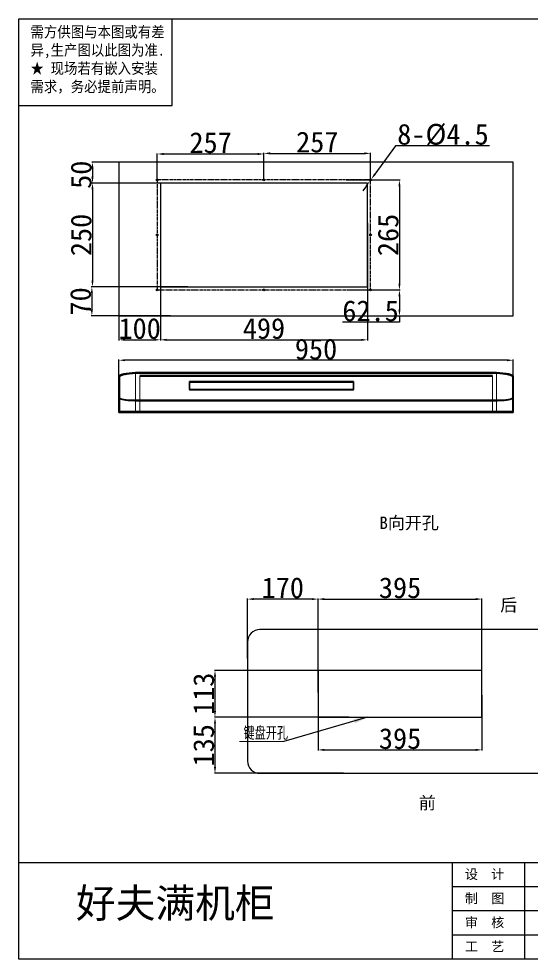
# Model space of a CAD drawing. Header units: millimetres. Extents: x 7760 to 23106, y -3343 to 6769.
# Drawn here: x 16245 to 17479, y 3377 to 5642 of the extents above; entities that cross this region are included whole.
import ezdxf

# ---------------------------------------------------------------- set-up
doc = ezdxf.new("R2010")
doc.units = ezdxf.units.MM
for name, pattern in [('ACAD_ISO04W100', [30, 24, -3, 0, -3]), ('ACAD_ISO08W100', [36, 24, -3, 6, -3]), ('CENTER', [10.16, 6.35, -1.27, 1.27, -1.27]), ('HIDDEN', [1.905, 1.27, -0.635]), ('PHANTOM', [12.7, 6.35, -1.27, 1.27, -1.27, 1.27, -1.27])]:
    doc.linetypes.add(name, pattern=pattern)
for name, color, linetype in [('6文字层', 3, 'Continuous'), ('shixian', 7, 'Continuous'), ('tukuang', 7, 'Continuous'), ('xuxian1', 6, 'ACAD_ISO04W100'), ('zhongxingxian', 1, 'ACAD_ISO08W100')]:
    doc.layers.add(name, color=color, linetype=linetype)
doc.layers.add('图框', color=7, linetype='Continuous', lineweight=15)
doc.layers.add('轮廓层', color=7, linetype='Continuous', lineweight=30)
doc.styles.add('SLDTEXTSTYLE0', font='')
doc.styles.add('SLDTEXTSTYLE3', font='TXT', dxfattribs={"width": 0.7, "bigfont": 'bigfont'})
doc.styles.get("Standard").update_dxf_attribs({"font": ''})
doc.styles.get('SLDTEXTSTYLE0').set_extended_font_data('宋体')
doc.styles.get('Standard').set_extended_font_data('SimSun')
doc.dimstyles.new('50#', dxfattribs={"dimtxt": 50, "dimasz": 15, "dimexe": 1.5, "dimexo": 3, "dimgap": 2, "dimtad": 1, "dimtoh": 1, "dimzin": 12, "dimdsep": 46, "dimtxsty": 'Standard', "dimcen": 20, "dimclrd": 3, "dimclre": 3, "dimclrt": 7, "dimadec": 0, "dimazin": 3, "dimtfac": 1, "dimtmove": 0, "dimatfit": 3, "dimfxl": 0, "dimarcsym": 0})
doc.dimstyles.new('SLDDIMSTYLE11', dxfattribs={"dimtxt": 0.18, "dimasz": 32.64, "dimexe": 0, "dimexo": 0.0625, "dimgap": 0, "dimtad": 0, "dimtih": 1, "dimtoh": 1, "dimdec": 0, "dimrnd": 1e-09, "dimzin": 0, "dimdsep": 46, "dimtxsty": 'Standard', "dimsah": 1, "dimcen": 0.09, "dimadec": 0, "dimazin": 0, "dimtfac": 32.64, "dimtdec": 0, "dimtofl": 0, "dimtmove": 0, "dimatfit": 3, "dimfxl": 0, "dimfrac": 2, "dimtolj": 1, "dimtzin": 0, "dimarcsym": 0})

# ---------------------------------------------------------------- blocks, each defined once
blk = doc.blocks.new('SW_NOTE_9')
at = {"color": 0, "linetype": 'Continuous', "lineweight": 0}
blk.add_line((-106.8, 0), (0, 0), dxfattribs=at)
at = {"color": 0, "linetype": 'Continuous', "lineweight": 0, "insert": (-43.5, 35.5), "char_height": 28, "attachment_point": 2, "style": 'SLDTEXTSTYLE3'}
blk.add_mtext('{\\fSimSun|b0|i0|c134|p2;键盘开孔}', dxfattribs=at)
blk = doc.blocks.new('*D50')
at = {"color": 3, "lineweight": -2}
for p, q in [((16795.8, 4101.1), (16795.8, 4245.8)), ((16950.8, 4244.3), (16810.8, 4244.3)), ((16965.8, 4019.2), (16965.8, 4245.8))]:
    blk.add_line(p, q, dxfattribs=at)
at = {"color": 3}
for points in [[(16810.8, 4246.8), (16810.8, 4241.8), (16795.8, 4244.3)], [(16950.8, 4241.8), (16950.8, 4246.8), (16965.8, 4244.3)]]:
    blk.add_solid(points, dxfattribs=at)
at = {"layer": 'Defpoints', "color": 0}
for p in [(16795.8, 4244.3), (16795.8, 4098.1), (16965.8, 4016.2)]:
    blk.add_point(p, dxfattribs=at)
at = {"color": 7, "insert": (16880.8, 4271.3), "char_height": 50, "attachment_point": 5}
blk.add_mtext('170', dxfattribs=at)
blk = doc.blocks.new('*D51')
at = {"color": 3, "lineweight": -2}
for p, q in [((17039.8, 4072.7), (16715.9, 4072.7)), ((16717.4, 4057.7), (16717.4, 3974.7)), ((17039.8, 3959.7), (16715.9, 3959.7))]:
    blk.add_line(p, q, dxfattribs=at)
at = {"color": 3}
for points in [[(16719.9, 4057.7), (16714.9, 4057.7), (16717.4, 4072.7)], [(16714.9, 3974.7), (16719.9, 3974.7), (16717.4, 3959.7)]]:
    blk.add_solid(points, dxfattribs=at)
at = {"layer": 'Defpoints', "color": 0}
for p in [(17042.8, 4072.7), (16717.4, 3959.7), (17042.8, 3959.7)]:
    blk.add_point(p, dxfattribs=at)
at = {"color": 7, "insert": (16690.4, 4016.2), "char_height": 50, "attachment_point": 5, "rotation": 90}
blk.add_mtext('113', dxfattribs=at)
blk = doc.blocks.new('*D52')
at = {"color": 3, "lineweight": -2}
for p, q in [((17010.8, 3959.7), (16715.9, 3959.7)), ((16717.4, 3944.7), (16717.4, 3839.7)), ((17027, 3824.7), (16715.9, 3824.7))]:
    blk.add_line(p, q, dxfattribs=at)
at = {"color": 3}
for points in [[(16719.9, 3944.7), (16714.9, 3944.7), (16717.4, 3959.7)], [(16714.9, 3839.7), (16719.9, 3839.7), (16717.4, 3824.7)]]:
    blk.add_solid(points, dxfattribs=at)
at = {"layer": 'Defpoints', "color": 0}
for p in [(17013.8, 3959.7), (16717.4, 3824.7), (17030, 3824.7)]:
    blk.add_point(p, dxfattribs=at)
at = {"color": 7, "insert": (16690.4, 3892.2), "char_height": 50, "attachment_point": 5, "rotation": 90}
blk.add_mtext('135', dxfattribs=at)
blk = doc.blocks.new('*D53')
at = {"color": 3, "lineweight": -2}
for p, q in [((16965.8, 4019.2), (16965.8, 4245.8)), ((16980.8, 4244.3), (17345.8, 4244.3)), ((17360.8, 4019.2), (17360.8, 4245.8))]:
    blk.add_line(p, q, dxfattribs=at)
at = {"color": 3}
for points in [[(16980.8, 4246.8), (16980.8, 4241.8), (16965.8, 4244.3)], [(17345.8, 4241.8), (17345.8, 4246.8), (17360.8, 4244.3)]]:
    blk.add_solid(points, dxfattribs=at)
at = {"layer": 'Defpoints', "color": 0}
for p in [(17360.8, 4244.3), (16965.8, 4016.2), (17360.8, 4016.2)]:
    blk.add_point(p, dxfattribs=at)
at = {"color": 7, "insert": (17163.3, 4271.3), "char_height": 50, "attachment_point": 5}
blk.add_mtext('395', dxfattribs=at)
blk = doc.blocks.new('*D54')
at = {"color": 3, "lineweight": -2}
for p, q in [((16965.8, 4013.2), (16965.8, 3879.6)), ((17360.8, 4013.2), (17360.8, 3879.6)), ((16980.8, 3881.1), (17345.8, 3881.1))]:
    blk.add_line(p, q, dxfattribs=at)
at = {"color": 3}
for points in [[(16980.8, 3883.6), (16980.8, 3878.6), (16965.8, 3881.1)], [(17345.8, 3878.6), (17345.8, 3883.6), (17360.8, 3881.1)]]:
    blk.add_solid(points, dxfattribs=at)
at = {"layer": 'Defpoints', "color": 0}
for p in [(16965.8, 4016.2), (17360.8, 4016.2), (17360.8, 3881.1)]:
    blk.add_point(p, dxfattribs=at)
at = {"color": 7, "insert": (17163.3, 3908.1), "char_height": 50, "attachment_point": 5}
blk.add_mtext('395', dxfattribs=at)
blk = doc.blocks.new('*D61')
at = {"layer": 'Defpoints', "color": 0}
for p in [(16485.9, 4819.6), (16485.9, 4694.1), (17435.9, 4694.1)]:
    blk.add_point(p, dxfattribs=at)
at = {"layer": '轮廓层', "color": 3, "lineweight": -2}
for p, q in [((16485.9, 4697.1), (16485.9, 4821.1)), ((17420.9, 4819.6), (16500.9, 4819.6)), ((17435.9, 4697.1), (17435.9, 4821.1))]:
    blk.add_line(p, q, dxfattribs=at)
at = {"layer": '轮廓层', "color": 3}
for points in [[(16500.9, 4822.1), (16500.9, 4817.1), (16485.9, 4819.6)], [(17420.9, 4817.1), (17420.9, 4822.1), (17435.9, 4819.6)]]:
    blk.add_solid(points, dxfattribs=at)
at = {"layer": '轮廓层', "color": 7, "insert": (16960.9, 4871.6), "char_height": 50, "attachment_point": 2}
blk.add_mtext('950', dxfattribs=at)
blk = doc.blocks.new('*D66')
at = {"color": 3, "lineweight": -2}
for p, q in [((16578.4, 5256.8), (16578.4, 5317.8)), ((16593.4, 5316.3), (16820.4, 5316.3)), ((16835.4, 5256.8), (16835.4, 5317.8))]:
    blk.add_line(p, q, dxfattribs=at)
at = {"color": 3}
for points in [[(16593.4, 5318.8), (16593.4, 5313.8), (16578.4, 5316.3)], [(16820.4, 5313.8), (16820.4, 5318.8), (16835.4, 5316.3)]]:
    blk.add_solid(points, dxfattribs=at)
at = {"layer": 'Defpoints', "color": 0}
for p in [(16835.4, 5316.3), (16578.4, 5253.8), (16835.4, 5253.8)]:
    blk.add_point(p, dxfattribs=at)
at = {"color": 7, "insert": (16706.9, 5343.3), "char_height": 50, "attachment_point": 5}
blk.add_mtext('257', dxfattribs=at)
blk = doc.blocks.new('*D67')
at = {"color": 3, "lineweight": -2}
for p, q in [((16835.4, 5256.8), (16835.4, 5319.3)), ((16850.4, 5317.8), (17077.4, 5317.8)), ((17092.4, 5256.8), (17092.4, 5319.3))]:
    blk.add_line(p, q, dxfattribs=at)
at = {"color": 3}
for points in [[(16850.4, 5320.3), (16850.4, 5315.3), (16835.4, 5317.8)], [(17077.4, 5315.3), (17077.4, 5320.3), (17092.4, 5317.8)]]:
    blk.add_solid(points, dxfattribs=at)
at = {"layer": 'Defpoints', "color": 0}
for p in [(17092.4, 5317.8), (16835.4, 5253.8), (17092.4, 5253.8)]:
    blk.add_point(p, dxfattribs=at)
at = {"color": 7, "insert": (16963.9, 5344.8), "char_height": 50, "attachment_point": 5}
blk.add_mtext('257', dxfattribs=at)
blk = doc.blocks.new('*D68')
at = {"color": 3, "lineweight": -2}
for p, q in [((16597, 5296.3), (16420.7, 5296.3)), ((16422.2, 5281.3), (16422.2, 5261.3)), ((16612.7, 5246.3), (16420.7, 5246.3))]:
    blk.add_line(p, q, dxfattribs=at)
at = {"color": 3}
for points in [[(16424.7, 5281.3), (16419.7, 5281.3), (16422.2, 5296.3)], [(16419.7, 5261.3), (16424.7, 5261.3), (16422.2, 5246.3)]]:
    blk.add_solid(points, dxfattribs=at)
at = {"layer": 'Defpoints', "color": 0}
for p in [(16600, 5296.3), (16422.2, 5246.3), (16615.7, 5246.3)]:
    blk.add_point(p, dxfattribs=at)
at = {"color": 7, "insert": (16395.2, 5266.3), "char_height": 50, "attachment_point": 5, "rotation": 90}
blk.add_mtext('50', dxfattribs=at)
blk = doc.blocks.new('*D69')
at = {"color": 3, "lineweight": -2}
for p, q in [((16612.7, 5246.3), (16420.7, 5246.3)), ((16422.2, 5231.3), (16422.2, 5011.3)), ((16652.1, 4996.3), (16420.7, 4996.3))]:
    blk.add_line(p, q, dxfattribs=at)
at = {"color": 3}
for points in [[(16424.7, 5231.3), (16419.7, 5231.3), (16422.2, 5246.3)], [(16419.7, 5011.3), (16424.7, 5011.3), (16422.2, 4996.3)]]:
    blk.add_solid(points, dxfattribs=at)
at = {"layer": 'Defpoints', "color": 0}
for p in [(16615.7, 5246.3), (16422.2, 4996.3), (16655.1, 4996.3)]:
    blk.add_point(p, dxfattribs=at)
at = {"color": 7, "insert": (16395.2, 5121.3), "char_height": 50, "attachment_point": 5, "rotation": 90}
blk.add_mtext('250', dxfattribs=at)
blk = doc.blocks.new('*D70')
at = {"color": 3, "lineweight": -2}
for p, q in [((17033.9, 5253.8), (17163.4, 5253.8)), ((17161.9, 5238.8), (17161.9, 5003.8)), ((17048.4, 4988.8), (17163.4, 4988.8))]:
    blk.add_line(p, q, dxfattribs=at)
at = {"color": 3}
for points in [[(17164.4, 5238.8), (17159.4, 5238.8), (17161.9, 5253.8)], [(17159.4, 5003.8), (17164.4, 5003.8), (17161.9, 4988.8)]]:
    blk.add_solid(points, dxfattribs=at)
at = {"layer": 'Defpoints', "color": 0}
for p in [(17030.9, 5253.8), (17045.4, 4988.8), (17161.9, 4988.8)]:
    blk.add_point(p, dxfattribs=at)
at = {"color": 7, "insert": (17134.9, 5121.3), "char_height": 50, "attachment_point": 5, "rotation": 90}
blk.add_mtext('265', dxfattribs=at)
blk = doc.blocks.new('*D71')
at = {"color": 3, "lineweight": -2}
for p, q in [((17152.3, 5335.7), (17102.6, 5267.7)), ((17379.2, 5335.7), (17152.3, 5335.7)), ((17091.1, 5252), (17093.8, 5255.6)), ((17082.2, 5239.9), (17073.4, 5227.8))]:
    blk.add_line(p, q, dxfattribs=at)
at = {"color": 3}
for points in [[(17100.6, 5269.2), (17104.6, 5266.2), (17093.8, 5255.6)], [(17084.3, 5238.4), (17080.2, 5241.3), (17091.1, 5252)]]:
    blk.add_solid(points, dxfattribs=at)
at = {"layer": 'Defpoints', "color": 0}
for p in [(17093.8, 5255.6), (17091.1, 5252)]:
    blk.add_point(p, dxfattribs=at)
at = {"color": 7, "insert": (17266.8, 5362.7), "char_height": 50, "attachment_point": 5}
blk.add_mtext('8-%%c4.5', dxfattribs=at)
blk = doc.blocks.new('*D76')
at = {"color": 3, "lineweight": -2}
for p, q in [((16485.9, 5089.1), (16485.9, 4867.2)), ((16585.9, 5089.1), (16585.9, 4867.2)), ((16500.9, 4868.7), (16570.9, 4868.7))]:
    blk.add_line(p, q, dxfattribs=at)
at = {"color": 3}
for points in [[(16500.9, 4871.2), (16500.9, 4866.2), (16485.9, 4868.7)], [(16570.9, 4866.2), (16570.9, 4871.2), (16585.9, 4868.7)]]:
    blk.add_solid(points, dxfattribs=at)
at = {"layer": 'Defpoints', "color": 0}
for p in [(16485.9, 5092.1), (16585.9, 5092.1), (16585.9, 4868.7)]:
    blk.add_point(p, dxfattribs=at)
at = {"color": 7, "insert": (16535.9, 4895.7), "char_height": 50, "attachment_point": 5}
blk.add_mtext('100', dxfattribs=at)
blk = doc.blocks.new('*D77')
at = {"color": 3, "lineweight": -2}
for p, q in [((17084.9, 5150.1), (17084.9, 4867.2)), ((16585.9, 5089.1), (16585.9, 4867.2)), ((16600.9, 4868.7), (17069.9, 4868.7))]:
    blk.add_line(p, q, dxfattribs=at)
at = {"color": 3}
for points in [[(16600.9, 4871.2), (16600.9, 4866.2), (16585.9, 4868.7)], [(17069.9, 4866.2), (17069.9, 4871.2), (17084.9, 4868.7)]]:
    blk.add_solid(points, dxfattribs=at)
at = {"layer": 'Defpoints', "color": 0}
for p in [(17084.9, 5153.1), (16585.9, 5092.1), (17084.9, 4868.7)]:
    blk.add_point(p, dxfattribs=at)
at = {"color": 7, "insert": (16835.4, 4895.7), "char_height": 50, "attachment_point": 5}
blk.add_mtext('499', dxfattribs=at)
blk = doc.blocks.new('JDJH')
for p, q in [((12358.9, 1732.7), (12358.9, 1997.3)), ((12557.3, 1732.7), (12557.3, 1997.3)), ((12954.3, 1732.7), (12954.3, 1997.3)), ((13152.7, 1732.7), (13152.7, 1997.3)), ((13549.7, 1732.7), (13549.7, 1997.3)), ((13748.1, 1732.7), (13748.1, 1997.3)), ((14145.1, 1732.7), (14145.1, 1997.3)), ((14277.4, 1732.7), (14277.4, 1997.3)), ((14409.7, 1798.8), (14409.7, 1997.3)), ((14542, 1798.8), (14542, 1997.3)), ((14925.7, 1931.2), (12358.9, 1931.2)), ((14202.2, 1919.2), (14175.2, 1872.5)), ((14229.1, 1872.5), (14202.2, 1919.2)), ((14925.7, 1865), (12358.9, 1865)), ((14175.2, 1872.5), (14229.1, 1872.5)), ((14202.2, 1853.1), (14175.2, 1806.3)), ((14229.1, 1806.3), (14202.2, 1853.1)), ((14175.2, 1806.3), (14229.1, 1806.3)), ((14925.7, 1798.8), (12358.9, 1798.8)), ((14481.6, 1779), (14547.8, 1792.2)), ((14547.8, 1792.2), (14547.8, 1739.3)), ((14706.4, 1732.7), (14706.4, 1798.8)), ((14481.6, 1779), (14481.6, 1752.5)), ((14481.6, 1752.5), (14547.8, 1739.3))]:
    blk.add_line(p, q)
for radius in [26.5, 13.2]:
    blk.add_circle((14706.4, 1765.8), radius)
at = {"layer": 'tukuang', "linetype": 'ByBlock'}
blk.add_line((14925.7, 1997.3), (11168, 1997.3), dxfattribs=at)
at = {"layer": 'xuxian1', "linetype": 'ByBlock'}
for p, q in [((11168, 1732.7), (11168, 4312.8)), ((11168, 4312.8), (14925.7, 4312.8)), ((11589.4, 4075), (11589.4, 4312.8)), ((14925.7, 4312.8), (14925.7, 1732.7)), ((11168, 4075), (11589.4, 4075)), ((14925.7, 1732.7), (11168, 1732.7))]:
    blk.add_line(p, q, dxfattribs=at)
at = {"layer": 'zhongxingxian', "ltscale": 0.5}
blk.add_line((14458.1, 1765.8), (14739.5, 1765.8), dxfattribs=at)
for s, p in [('2', (14194, 1879.4)), ('1', (14194, 1813.2))]:
    blk.add_text(s, height=22.3).set_placement(p)
at = {"insert": (11324.8, 1926.5), "char_height": 80, "width": 1615.999, "attachment_point": 1}
blk.add_mtext('{\\fSimSun|b0|i0|c134|p2;好夫满机柜}', dxfattribs=at)
at = {"layer": '6文字层', "insert": (11200.1, 4291.9), "char_height": 30, "width": 784.033, "attachment_point": 1}
blk.add_mtext('{\\fSimSun|b0|i0|c134|p2;\\W0.9;\\C1;需方供图与本图或有差\\P异,生产图以此图为准.\\P★ 现场若有嵌入安装\\P需求，务必提前声明。}', dxfattribs=at)
at = {"layer": 'shixian', "char_height": 26.46, "width": 238.071, "attachment_point": 1}
for s, insert in [('设  计', (12392.5, 1979.1)), ('名  称', (12987.9, 1979.1)), ('编  号', (13583.3, 1979.1)), ('标记', (14165.1, 1980.7)), ('处 数', (14297.4, 1980.7)), ('更改号', (14429.7, 1980.7)), ('签   字', (14652.9, 1980.7)), ('制  图', (12392.5, 1912.9)), ('材  料', (12987.9, 1912.9)), ('图  号', (13583.3, 1912.9)), ('王芬芬', (12631.5, 1903.3)), ('审  核', (12392.5, 1846.8)), ('日  期', (12987.9, 1846.8)), ('数  量', (13583.3, 1846.8)), ('工  艺', (12392.5, 1780.6)), ('比  例', (12987.9, 1780.6)), ('单  位', (13583.3, 1780.6)), ('视 角', (14165.1, 1782.2))]:
    blk.add_mtext(s, dxfattribs=dict(at, insert=insert))
blk = doc.blocks.new('*D155')
at = {"color": 3, "lineweight": -2}
for p, q in [((16610.2, 4996.3), (16419.2, 4996.3)), ((16420.7, 4981.3), (16420.7, 4941.3)), ((16610.2, 4926.3), (16419.2, 4926.3))]:
    blk.add_line(p, q, dxfattribs=at)
at = {"color": 3}
for points in [[(16423.2, 4981.3), (16418.2, 4981.3), (16420.7, 4996.3)], [(16418.2, 4941.3), (16423.2, 4941.3), (16420.7, 4926.3)]]:
    blk.add_solid(points, dxfattribs=at)
at = {"layer": 'Defpoints', "color": 0}
for p in [(16613.2, 4996.3), (16420.7, 4926.3), (16613.2, 4926.3)]:
    blk.add_point(p, dxfattribs=at)
at = {"color": 7, "insert": (16393.7, 4961.3), "char_height": 50, "attachment_point": 5, "rotation": 90}
blk.add_mtext('70', dxfattribs=at)
blk = doc.blocks.new('*D157')
at = {"color": 3, "lineweight": -2}
for p, q in [((17043.5, 4988.8), (17163.4, 4988.8)), ((17161.9, 4973.8), (17161.9, 4941.3)), ((17043.5, 4926.3), (17163.4, 4926.3)), ((17161.9, 4926.3), (17161.9, 4911.3)), ((17161.9, 4911.3), (17024.7, 4911.3))]:
    blk.add_line(p, q, dxfattribs=at)
at = {"color": 3}
for points in [[(17164.4, 4973.8), (17159.4, 4973.8), (17161.9, 4988.8)], [(17159.4, 4941.3), (17164.4, 4941.3), (17161.9, 4926.3)]]:
    blk.add_solid(points, dxfattribs=at)
at = {"layer": 'Defpoints', "color": 0}
for p in [(17040.5, 4988.8), (17040.5, 4926.3), (17161.9, 4926.3)]:
    blk.add_point(p, dxfattribs=at)
at = {"color": 7, "insert": (17092.3, 4938.3), "char_height": 50, "attachment_point": 5}
blk.add_mtext('62.5', dxfattribs=at)

msp = doc.modelspace()

# ---------------------------------------------------------------- linework, layer by layer
at = {"color": 7, "linetype": 'Continuous', "lineweight": 35}
for p, q in [((16485.9285, 4730.0947), (16485.9285, 4781.0407)), ((16535.9284, 4790.0677), (16525.9285, 4790.0677)), ((17395.9285, 4790.0677), (16525.9285, 4790.0677)), ((16535.9284, 4782.7974), (17385.9285, 4782.7974)), ((17435.9284, 4730.0947), (17435.9284, 4781.0407)), ((17050.9285, 4768.7568), (16655.9284, 4768.7568)), ((16655.9284, 4768.7568), (16655.9284, 4749.2049)), ((17050.9285, 4766.787), (16655.9284, 4766.787)), ((17050.9285, 4749.2049), (17050.9285, 4768.7568)), ((16655.9284, 4749.2049), (17050.9285, 4749.2049)), ((16485.9285, 4696.0677), (16485.9285, 4730.0947)), ((17395.9285, 4723.0677), (16525.9285, 4723.0677)), ((17435.9284, 4730.0947), (17435.9284, 4696.0677)), ((16485.9285, 4694.0677), (16485.9285, 4696.0677)), ((16525.9285, 4696.0677), (16485.9285, 4696.0677)), ((16525.9285, 4694.0677), (16485.9285, 4694.0677)), ((17395.9285, 4696.0677), (16525.9285, 4696.0677)), ((17395.9285, 4694.0677), (16525.9285, 4694.0677)), ((17435.9284, 4696.0677), (17395.9285, 4696.0677)), ((17435.9284, 4694.0677), (17395.9285, 4694.0677)), ((17435.9284, 4694.0677), (17435.9284, 4696.0677))]:
    msp.add_line(p, q, dxfattribs=at)
at = {"color": 7, "linetype": 'HIDDEN', "lineweight": 18}
for p, q in [((16487.9285, 4728.0641), (16487.9285, 4779.01)), ((16525.9285, 4696.0677), (16525.9285, 4790.0677)), ((17395.9285, 4787.6857), (16525.9285, 4787.6857)), ((16535.9284, 4787.6857), (16525.9285, 4787.6857)), ((16525.9285, 4696.0677), (16525.9285, 4787.6857)), ((16535.9284, 4780.7668), (16535.9284, 4782.7974)), ((16535.9284, 4694.0677), (16535.9284, 4780.7668)), ((16535.9284, 4780.7668), (17385.9285, 4780.7668)), ((17385.9285, 4780.7668), (17385.9285, 4782.7974)), ((17385.9285, 4694.0677), (17385.9285, 4780.7668)), ((17395.9285, 4790.0677), (17395.9285, 4696.0677)), ((17395.9285, 4787.6857), (17395.9285, 4696.0677)), ((17433.9284, 4728.0641), (17433.9284, 4779.01)), ((16655.9284, 4747.2351), (16655.9284, 4749.2049)), ((16655.9284, 4747.2351), (17050.9285, 4747.2351)), ((17050.9285, 4747.2351), (17050.9285, 4749.2049)), ((16487.9285, 4696.0677), (16487.9285, 4728.0641)), ((17395.9285, 4721.3885), (16525.9285, 4721.3885)), ((16525.9285, 4721.3885), (16525.9285, 4696.0677)), ((17395.9285, 4696.0677), (17395.9285, 4721.3885)), ((17433.9284, 4728.0641), (17433.9284, 4696.0677)), ((16525.9285, 4694.0677), (16525.9285, 4696.0677)), ((16535.9284, 4694.0677), (16535.9284, 4696.0677)), ((17385.9285, 4694.0677), (17385.9285, 4696.0677)), ((17395.9285, 4694.0677), (17395.9285, 4696.0677))]:
    msp.add_line(p, q, dxfattribs=at)
at = {"color": 8, "linetype": 'PHANTOM', "lineweight": 18}
for p, q in [((16525.9285, 4723.0677), (16525.9285, 4696.0677)), ((17395.9285, 4696.0677), (17395.9285, 4723.0677)), ((16525.9285, 4694.0677), (16525.9285, 4696.0677)), ((17395.9285, 4694.0677), (17395.9285, 4696.0677))]:
    msp.add_line(p, q, dxfattribs=at)
for points in [[(16485.9285, 4926.2835), (17435.9285, 4926.2835), (17435.9285, 5296.2835), (16485.9285, 5296.2835)], [(16585.9285, 4996.2835), (17084.9285, 4996.2835), (17084.9285, 5246.2835), (16585.9285, 5246.2835)], [(16965.7638, 3959.6932), (17360.7638, 3959.6932), (17360.7638, 4072.6932), (16965.7638, 4072.6932)]]:
    msp.add_lwpolyline(points, close=True)
at = {"color": 1, "linetype": 'CENTER'}
msp.add_lwpolyline([(16578.4285, 4988.7835), (17092.4285, 4988.7835), (17092.4285, 5253.7835), (16578.4285, 5253.7835)], close=True, dxfattribs=at)
msp.add_lwpolyline([(16825.7638, 3824.6932), (17715.7638, 3824.6932, 0.414213562), (17745.7638, 3854.6932), (17745.7638, 4140.6932, 0.414213562), (17715.7638, 4170.6932), (16825.7638, 4170.6932, 0.414213562), (16795.7638, 4140.6932), (16795.7638, 3854.6932, 0.414213562)], format="xyb", close=True)
for centre in [(16578.4285, 5253.7835), (16835.4285, 5253.7835), (17092.4285, 5253.7835), (16578.4285, 5121.2835), (17092.4285, 5121.2835), (16578.4285, 4988.7835), (16835.4285, 4988.7835), (17092.4285, 4988.7835)]:
    msp.add_circle(centre, 2.25)
at = {"color": 7, "linetype": 'Continuous', "lineweight": 35}
for centre, major_axis, start_param, end_param in [((16526.2693, 4782.9808), (40.3408, 1.9401), 1.570796327, 3.141592654), ((17395.5876, 4782.9808), (40.3408, -1.9401), 0, 1.570796327), ((16525.9285, 4730.0947), (40, 0), 3.141592654, 4.71238898), ((17395.9285, 4730.0947), (40, 0), 4.71238898, 6.283185307)]:
    msp.add_ellipse(centre, major_axis=major_axis, ratio=0.175675676, start_param=start_param, end_param=end_param, dxfattribs=at)
at = {"color": 7, "linetype": 'HIDDEN', "lineweight": 18}
for centre, major_axis, start_param, end_param in [((16526.2693, 4780.9502), (38.3408, 1.9401), 1.570796327, 3.141592654), ((17395.5876, 4780.9502), (38.3408, -1.9401), 0, 1.570796327), ((16525.9285, 4728.0641), (38, 0), 3.141592654, 4.71238898), ((17395.9285, 4728.0641), (38, 0), 4.71238898, 6.283185307)]:
    msp.add_ellipse(centre, major_axis=major_axis, ratio=0.175675676, start_param=start_param, end_param=end_param, dxfattribs=at)

# ---------------------------------------------------------------- block references
at = {"xscale": 0.8778000000000002, "yscale": 0.8778000000000002, "zscale": 0.8778000000000002}
msp.add_blockref('JDJH', (6441.3684, 1856.1025), dxfattribs=at)
at = {"color": 7}
msp.add_blockref('SW_NOTE_9', (16883.3943, 3901.066), dxfattribs=at)

# ---------------------------------------------------------------- texts
at = {"layer": '图框', "char_height": 30, "attachment_point": 2, "style": 'SLDTEXTSTYLE0'}
for s, insert in [('B向开孔', (17185.148, 4443.0308)), ('后', (17425.1451, 4244.9955)), ('前', (17229.041, 3768.455))]:
    msp.add_mtext(s, dxfattribs=dict(at, insert=insert))

# ---------------------------------------------------------------- dimensions: what is measured, and where the dimension line sits
dim = msp.add_diameter_dim_2p(p1=(17091.1003, 5251.9673), p2=(17093.7566, 5255.5997), text='8-<>', dimstyle='50#', override={"dimtxsty": 'Standard'})
dim.commit()
dim.dimension.update_dxf_attribs({"geometry": '*D71', "text_midpoint": (17152.3325, 5335.7018), "dimtype": 163})
for base, p1, p2, picture, middle in [((16835.4285, 5316.3156), (16578.4285, 5253.7835), (16835.4285, 5253.7835), '*D66', (16706.9285, 5343.3156)), ((17092.4285, 5317.8156), (16835.4285, 5253.7835), (17092.4285, 5253.7835), '*D67', (16963.9285, 5344.8156)), ((16585.9285, 4868.728), (16485.9285, 5092.0618), (16585.9285, 5092.0618), '*D76', (16535.9285, 4895.728)), ((16795.7638, 4244.3256), (16965.7638, 4016.1932), (16795.7638, 4098.1094), '*D50', (16880.7638, 4271.3256)), ((17360.7638, 4244.3256), (16965.7638, 4016.1932), (17360.7638, 4016.1932), '*D53', (17163.2638, 4271.3256)), ((17360.7638, 3881.0765), (16965.7638, 4016.1932), (17360.7638, 4016.1932), '*D54', (17163.2638, 3908.0765))]:
    dim = msp.add_linear_dim(base=base, p1=p1, p2=p2, dimstyle='50#')
    dim.commit()
    dim.dimension.update_dxf_attribs({"geometry": picture, "text_midpoint": middle})
dim = msp.add_linear_dim(base=(16422.1674, 5246.2835), p1=(16599.9984, 5296.2835), p2=(16615.7418, 5246.2835), angle=90, dimstyle='50#')
dim.commit()
dim.dimension.update_dxf_attribs({"geometry": '*D68', "text_midpoint": (16422.1674, 5266.2835), "dimtype": 160})
dim = msp.add_linear_dim(base=(16422.1674, 4996.2835), p1=(16615.7418, 5246.2835), p2=(16655.13, 4996.2835), angle=90, dimstyle='50#', override={"dimtmove": 1})
dim.commit()
dim.dimension.update_dxf_attribs({"geometry": '*D69', "text_midpoint": (16395.1674, 5121.2835)})
for base, p1, p2, picture, middle in [((17161.8895, 4988.7835), (17030.9031, 5253.7835), (17045.4125, 4988.7835), '*D70', (17134.8895, 5121.2835)), ((16420.6674, 4926.2835), (16613.1663, 4996.2835), (16613.1663, 4926.2835), '*D155', (16393.6674, 4961.2835)), ((17161.8895, 4926.2835), (17040.5083, 4988.7835), (17040.5083, 4926.2835), '*D157', (17092.2918, 4938.2835)), ((16717.3514, 3959.6932), (17042.762, 4072.6932), (17042.762, 3959.6932), '*D51', (16690.3514, 4016.1932)), ((16717.3514, 3824.6932), (17013.7525, 3959.6932), (17029.9848, 3824.6932), '*D52', (16690.3514, 3892.1932))]:
    dim = msp.add_linear_dim(base=base, p1=p1, p2=p2, angle=90, dimstyle='50#')
    dim.commit()
    dim.dimension.update_dxf_attribs({"geometry": picture, "text_midpoint": middle})
dim = msp.add_linear_dim(base=(17084.9285, 4868.728), p1=(16585.9285, 5092.0618), p2=(17084.9285, 5153.1334), dimstyle='50#', override={"dimtmove": 1})
dim.commit()
dim.dimension.update_dxf_attribs({"geometry": '*D77', "text_midpoint": (16835.4285, 4895.728)})
at = {"layer": '轮廓层'}
dim = msp.add_linear_dim(base=(16485.9285, 4819.5737), p1=(17435.9285, 4694.0677), p2=(16485.9285, 4694.0677), dimstyle='50#', dxfattribs=at)
dim.commit()
dim.dimension.update_dxf_attribs({"geometry": '*D61', "text_midpoint": (16960.9285, 4819.5737), "dimtype": 160})

# ---------------------------------------------------------------- leaders
at = {"color": 7}
msp.add_leader([(17084.9381, 3959.6932), (16883.3943, 3901.066)], dimstyle='SLDDIMSTYLE11', dxfattribs=at)

doc.saveas('drawing.dxf')
